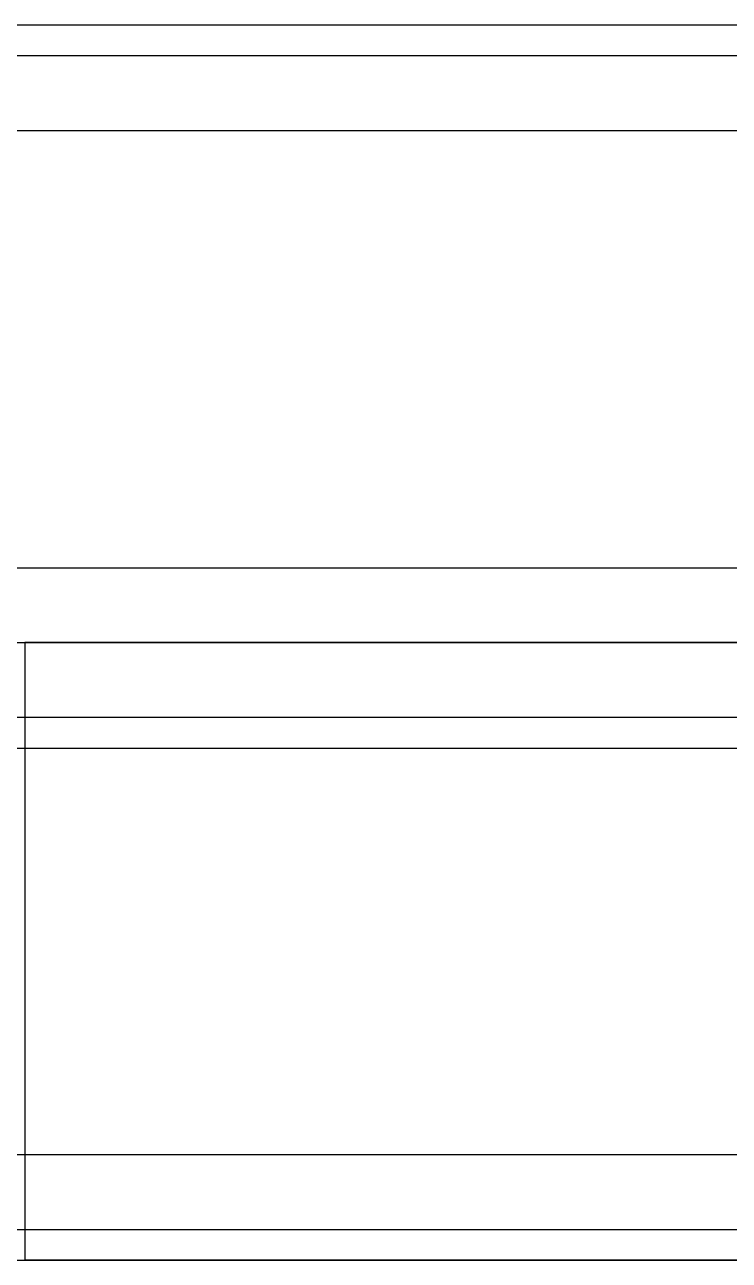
# Model space of a CAD drawing. Header units: millimetres. Extents: x -2000 to 0, y -2 to 2.
# Drawn here: x -577.65 to -574.941, y -2.375 to 2.375 of the extents above; entities that cross this region are included whole.
import ezdxf

# ---------------------------------------------------------------- set-up
doc = ezdxf.new("R2010")
doc.units = ezdxf.units.MM
doc.header["$MEASUREMENT"] = 0
doc.layers.add('2 Meter Open Rail', color=7, linetype='Continuous')

msp = doc.modelspace()

# ---------------------------------------------------------------- linework, layer by layer
at = {"layer": '2 Meter Open Rail', "lineweight": 30}
for p, q in [((-1000, 2.375, 69.9355), (0, 2.375, 69.9355)), ((-2000, 2.375, 20.122), (0, 2.375, 20.122)), ((-2000, 2.375, 19.9355), (0, 2.375, 19.9355)), ((-1000, 2.375, 70.122), (0, 2.375, 70.122)), ((-2000, 2.256, 20.4094), (0, 2.256, 20.4094)), ((-1000, 2.256, 70.4094), (0, 2.256, 70.4094)), ((-2000, 1.9686, 19.5291), (0, 1.9686, 19.5291)), ((-1000, 1.9686, 69.5291), (0, 1.9686, 69.5291)), ((-2000, 0.2874, 22.378), (0, 0.2874, 22.378)), ((-1000, 0.2874, 72.378), (0, 0.2874, 72.378)), ((-2000, 0, 19.5291), (0, 0, 19.5291)), ((-1000, 0, 69.5291), (0, 0, 69.5291)), ((-577.2544, 0, 64.4972), (-577.2892, 0, 64.4393)), ((-577.218, 0, 64.5544), (-577.2544, 0, 64.4972)), ((-577.1801, 0, 64.6108), (-577.218, 0, 64.5544)), ((-577.1407, 0, 64.6663), (-577.1801, 0, 64.6108)), ((-577.0997, 0, 64.721), (-577.1407, 0, 64.6663)), ((-577.0573, 0, 64.7746), (-577.0997, 0, 64.721)), ((-577.0135, 0, 64.8272), (-577.0573, 0, 64.7746)), ((-576.9683, 0, 64.8787), (-577.0135, 0, 64.8272)), ((-576.9217, 0, 64.929), (-576.9683, 0, 64.8787)), ((-576.8738, 0, 64.9781), (-576.9217, 0, 64.929)), ((-576.8247, 0, 65.026), (-576.8738, 0, 64.9781)), ((-576.7744, 0, 65.0726), (-576.8247, 0, 65.026)), ((-576.7229, 0, 65.1178), (-576.7744, 0, 65.0726)), ((-576.6703, 0, 65.1616), (-576.7229, 0, 65.1178)), ((-576.6167, 0, 65.204), (-576.6703, 0, 65.1616)), ((-576.562, 0, 65.245), (-576.6167, 0, 65.204)), ((-576.5065, 0, 65.2844), (-576.562, 0, 65.245)), ((-576.4501, 0, 65.3223), (-576.5065, 0, 65.2844)), ((-576.3929, 0, 65.3587), (-576.4501, 0, 65.3223)), ((-576.335, 0, 65.3935), (-576.3929, 0, 65.3587)), ((-576.2764, 0, 65.4267), (-576.335, 0, 65.3935)), ((-576.2171, 0, 65.4583), (-576.2764, 0, 65.4267)), ((-576.1574, 0, 65.4882), (-576.2171, 0, 65.4583)), ((-576.0971, 0, 65.5165), (-576.1574, 0, 65.4882)), ((-576.0365, 0, 65.5432), (-576.0971, 0, 65.5165)), ((-575.9755, 0, 65.5682), (-576.0365, 0, 65.5432)), ((-575.9142, 0, 65.5916), (-575.9755, 0, 65.5682)), ((-575.8526, 0, 65.6134), (-575.9142, 0, 65.5916)), ((-575.791, 0, 65.6335), (-575.8526, 0, 65.6134)), ((-575.7292, 0, 65.652), (-575.791, 0, 65.6335)), ((-575.6673, 0, 65.6689), (-575.7292, 0, 65.652)), ((-575.6055, 0, 65.6842), (-575.6673, 0, 65.6689)), ((-575.5438, 0, 65.6979), (-575.6055, 0, 65.6842)), ((-575.4822, 0, 65.7101), (-575.5438, 0, 65.6979)), ((-575.4208, 0, 65.7207), (-575.4822, 0, 65.7101)), ((-575.3596, 0, 65.7298), (-575.4208, 0, 65.7207)), ((-575.2987, 0, 65.7374), (-575.3596, 0, 65.7298)), ((-575.2381, 0, 65.7436), (-575.2987, 0, 65.7374)), ((-575.1779, 0, 65.7483), (-575.2381, 0, 65.7436)), ((-575.1181, 0, 65.7517), (-575.1779, 0, 65.7483)), ((-575.0588, 0, 65.7536), (-575.1181, 0, 65.7517)), ((-575, 0, 65.7543), (-575.0588, 0, 65.7536)), ((-574.9412, 0, 65.7536), (-575, 0, 65.7543)), ((-574.8819, 0, 65.7517), (-574.9412, 0, 65.7536)), ((-2000, 0, 0.4064), (0, 0, 0.4064)), ((-1000, 0, 50.4064), (0, 0, 50.4064)), ((-577.6493, 0, 13.1631), (-577.65, 0, 6.4043)), ((-577.65, 0, 6.4043), (-577.6493, 0, 6.3455)), ((-577.65, 0, 6.4043), (-577.65, -2.375, 6.4043)), ((-577.65, 0, 13.1043), (-577.65, -2.375, 13.1043)), ((-577.6493, 0, 63.1631), (-577.65, 0, 56.4043)), ((-577.65, 0, 56.4043), (-577.6493, 0, 56.3455)), ((-577.65, 0, 56.4043), (-577.65, -2.375, 56.4043)), ((-577.65, 0, 63.1043), (-577.65, -2.375, 63.1043)), ((-577.6474, 0, 13.2224), (-577.6493, 0, 13.1631)), ((-577.6493, 0, 6.3455), (-577.6474, 0, 6.2862)), ((-577.6474, 0, 63.2224), (-577.6493, 0, 63.1631)), ((-577.6493, 0, 56.3455), (-577.6474, 0, 56.2862)), ((-577.644, 0, 13.2822), (-577.6474, 0, 13.2224)), ((-577.6474, 0, 6.2862), (-577.644, 0, 6.2264)), ((-577.644, 0, 63.2822), (-577.6474, 0, 63.2224)), ((-577.6474, 0, 56.2862), (-577.644, 0, 56.2264)), ((-577.6393, 0, 13.3424), (-577.644, 0, 13.2822)), ((-577.644, 0, 6.2264), (-577.6393, 0, 6.1662)), ((-577.6393, 0, 63.3424), (-577.644, 0, 63.2822)), ((-577.644, 0, 56.2264), (-577.6393, 0, 56.1662)), ((-577.6331, 0, 13.403), (-577.6393, 0, 13.3424)), ((-577.6393, 0, 6.1662), (-577.6331, 0, 6.1056)), ((-577.6331, 0, 63.403), (-577.6393, 0, 63.3424)), ((-577.6393, 0, 56.1662), (-577.6331, 0, 56.1056)), ((-577.6255, 0, 13.4639), (-577.6331, 0, 13.403)), ((-577.6331, 0, 6.1056), (-577.6255, 0, 6.0447)), ((-577.6255, 0, 63.4639), (-577.6331, 0, 63.403)), ((-577.6331, 0, 56.1056), (-577.6255, 0, 56.0447)), ((-577.6164, 0, 13.5251), (-577.6255, 0, 13.4639)), ((-577.6255, 0, 6.0447), (-577.6164, 0, 5.9835)), ((-577.6164, 0, 63.5251), (-577.6255, 0, 63.4639)), ((-577.6255, 0, 56.0447), (-577.6164, 0, 55.9835)), ((-577.6058, 0, 13.5865), (-577.6164, 0, 13.5251)), ((-577.6164, 0, 5.9835), (-577.6058, 0, 5.9221)), ((-577.6058, 0, 63.5865), (-577.6164, 0, 63.5251)), ((-577.6164, 0, 55.9835), (-577.6058, 0, 55.9221)), ((-577.5936, 0, 13.6481), (-577.6058, 0, 13.5865)), ((-577.6058, 0, 5.9221), (-577.5936, 0, 5.8605)), ((-577.5936, 0, 63.6481), (-577.6058, 0, 63.5865)), ((-577.6058, 0, 55.9221), (-577.5936, 0, 55.8605)), ((-577.5799, 0, 13.7098), (-577.5936, 0, 13.6481)), ((-577.5936, 0, 5.8605), (-577.5799, 0, 5.7988)), ((-577.5799, 0, 63.7098), (-577.5936, 0, 63.6481)), ((-577.5936, 0, 55.8605), (-577.5799, 0, 55.7988)), ((-577.5646, 0, 13.7716), (-577.5799, 0, 13.7098)), ((-577.5799, 0, 5.7988), (-577.5646, 0, 5.737)), ((-577.5646, 0, 63.7716), (-577.5799, 0, 63.7098)), ((-577.5799, 0, 55.7988), (-577.5646, 0, 55.737)), ((-577.5477, 0, 13.8335), (-577.5646, 0, 13.7716)), ((-577.5646, 0, 5.737), (-577.5477, 0, 5.6751)), ((-577.5477, 0, 63.8335), (-577.5646, 0, 63.7716)), ((-577.5646, 0, 55.737), (-577.5477, 0, 55.6751)), ((-577.5292, 0, 13.8953), (-577.5477, 0, 13.8335)), ((-577.5477, 0, 5.6751), (-577.5292, 0, 5.6133)), ((-577.5292, 0, 63.8953), (-577.5477, 0, 63.8335)), ((-577.5477, 0, 55.6751), (-577.5292, 0, 55.6133)), ((-577.5091, 0, 13.9569), (-577.5292, 0, 13.8953)), ((-577.5292, 0, 5.6133), (-577.5091, 0, 5.5517)), ((-577.5091, 0, 63.9569), (-577.5292, 0, 63.8953)), ((-577.5292, 0, 55.6133), (-577.5091, 0, 55.5517)), ((-577.4873, 0, 14.0185), (-577.5091, 0, 13.9569)), ((-577.5091, 0, 5.5517), (-577.4873, 0, 5.4901)), ((-577.4873, 0, 64.0185), (-577.5091, 0, 63.9569)), ((-577.5091, 0, 55.5517), (-577.4873, 0, 55.4901)), ((-577.4639, 0, 14.0798), (-577.4873, 0, 14.0185)), ((-577.4873, 0, 5.4901), (-577.4639, 0, 5.4288)), ((-577.4639, 0, 64.0798), (-577.4873, 0, 64.0185)), ((-577.4873, 0, 55.4901), (-577.4639, 0, 55.4288)), ((-577.4389, 0, 14.1408), (-577.4639, 0, 14.0798)), ((-577.4639, 0, 5.4288), (-577.4389, 0, 5.3678)), ((-577.4389, 0, 64.1408), (-577.4639, 0, 64.0798)), ((-577.4639, 0, 55.4288), (-577.4389, 0, 55.3678)), ((-577.4122, 0, 14.2014), (-577.4389, 0, 14.1408)), ((-577.4389, 0, 5.3678), (-577.4122, 0, 5.3072)), ((-577.4122, 0, 64.2014), (-577.4389, 0, 64.1408)), ((-577.4389, 0, 55.3678), (-577.4122, 0, 55.3072)), ((-577.3839, 0, 14.2617), (-577.4122, 0, 14.2014)), ((-577.4122, 0, 5.3072), (-577.3839, 0, 5.2469)), ((-577.3839, 0, 64.2617), (-577.4122, 0, 64.2014)), ((-577.4122, 0, 55.3072), (-577.3839, 0, 55.2469)), ((-577.354, 0, 14.3214), (-577.3839, 0, 14.2617)), ((-577.3839, 0, 5.2469), (-577.354, 0, 5.1872)), ((-577.354, 0, 64.3214), (-577.3839, 0, 64.2617)), ((-577.3839, 0, 55.2469), (-577.354, 0, 55.1872)), ((-577.3224, 0, 14.3807), (-577.354, 0, 14.3214)), ((-577.354, 0, 5.1872), (-577.3224, 0, 5.1279)), ((-577.3224, 0, 64.3807), (-577.354, 0, 64.3214)), ((-577.354, 0, 55.1872), (-577.3224, 0, 55.1279)), ((-577.2892, 0, 14.4393), (-577.3224, 0, 14.3807)), ((-577.3224, 0, 5.1279), (-577.2892, 0, 5.0693)), ((-577.2892, 0, 64.4393), (-577.3224, 0, 64.3807)), ((-577.3224, 0, 55.1279), (-577.2892, 0, 55.0693)), ((-577.2544, 0, 14.4972), (-577.2892, 0, 14.4393)), ((-577.2892, 0, 5.0693), (-577.2544, 0, 5.0114)), ((-577.2892, 0, 55.0693), (-577.2544, 0, 55.0114)), ((-577.218, 0, 14.5544), (-577.2544, 0, 14.4972)), ((-577.2544, 0, 5.0114), (-577.218, 0, 4.9542)), ((-577.2544, 0, 55.0114), (-577.218, 0, 54.9542)), ((-577.1801, 0, 14.6108), (-577.218, 0, 14.5544)), ((-577.218, 0, 4.9542), (-577.1801, 0, 4.8978)), ((-577.218, 0, 54.9542), (-577.1801, 0, 54.8978)), ((-577.1407, 0, 14.6663), (-577.1801, 0, 14.6108)), ((-577.1801, 0, 4.8978), (-577.1407, 0, 4.8423)), ((-577.1801, 0, 54.8978), (-577.1407, 0, 54.8423)), ((-577.0997, 0, 14.721), (-577.1407, 0, 14.6663)), ((-577.1407, 0, 4.8423), (-577.0997, 0, 4.7876)), ((-577.1407, 0, 54.8423), (-577.0997, 0, 54.7876)), ((-577.0573, 0, 14.7746), (-577.0997, 0, 14.721)), ((-577.0997, 0, 4.7876), (-577.0573, 0, 4.734)), ((-577.0997, 0, 54.7876), (-577.0573, 0, 54.734)), ((-577.0135, 0, 14.8272), (-577.0573, 0, 14.7746)), ((-577.0573, 0, 4.734), (-577.0135, 0, 4.6814)), ((-577.0573, 0, 54.734), (-577.0135, 0, 54.6814)), ((-576.9683, 0, 14.8787), (-577.0135, 0, 14.8272)), ((-577.0135, 0, 4.6814), (-576.9683, 0, 4.6299)), ((-577.0135, 0, 54.6814), (-576.9683, 0, 54.6299)), ((-576.9217, 0, 14.929), (-576.9683, 0, 14.8787)), ((-576.9683, 0, 4.6299), (-576.9217, 0, 4.5796)), ((-576.9683, 0, 54.6299), (-576.9217, 0, 54.5796)), ((-576.8738, 0, 14.9781), (-576.9217, 0, 14.929)), ((-576.9217, 0, 4.5796), (-576.8738, 0, 4.5305)), ((-576.9217, 0, 54.5796), (-576.8738, 0, 54.5305)), ((-576.8247, 0, 15.026), (-576.8738, 0, 14.9781)), ((-576.8738, 0, 4.5305), (-576.8247, 0, 4.4826)), ((-576.8738, 0, 54.5305), (-576.8247, 0, 54.4826)), ((-576.7744, 0, 15.0726), (-576.8247, 0, 15.026)), ((-576.8247, 0, 4.4826), (-576.7744, 0, 4.436)), ((-576.8247, 0, 54.4826), (-576.7744, 0, 54.436)), ((-576.7229, 0, 15.1178), (-576.7744, 0, 15.0726)), ((-576.7744, 0, 4.436), (-576.7229, 0, 4.3908)), ((-576.7744, 0, 54.436), (-576.7229, 0, 54.3908)), ((-576.6703, 0, 15.1616), (-576.7229, 0, 15.1178)), ((-576.7229, 0, 4.3908), (-576.6703, 0, 4.347)), ((-576.7229, 0, 54.3908), (-576.6703, 0, 54.347)), ((-576.6167, 0, 15.204), (-576.6703, 0, 15.1616)), ((-576.6703, 0, 4.347), (-576.6167, 0, 4.3046)), ((-576.6703, 0, 54.347), (-576.6167, 0, 54.3046)), ((-576.562, 0, 15.245), (-576.6167, 0, 15.204)), ((-576.6167, 0, 4.3046), (-576.562, 0, 4.2636)), ((-576.6167, 0, 54.3046), (-576.562, 0, 54.2636)), ((-576.5065, 0, 15.2844), (-576.562, 0, 15.245)), ((-576.562, 0, 4.2636), (-576.5065, 0, 4.2242)), ((-576.562, 0, 54.2636), (-576.5065, 0, 54.2242)), ((-576.4501, 0, 15.3223), (-576.5065, 0, 15.2844)), ((-576.5065, 0, 4.2242), (-576.4501, 0, 4.1863)), ((-576.5065, 0, 54.2242), (-576.4501, 0, 54.1863)), ((-576.3929, 0, 15.3587), (-576.4501, 0, 15.3223)), ((-576.4501, 0, 4.1863), (-576.3929, 0, 4.1499)), ((-576.4501, 0, 54.1863), (-576.3929, 0, 54.1499)), ((-576.335, 0, 15.3935), (-576.3929, 0, 15.3587)), ((-576.3929, 0, 4.1499), (-576.335, 0, 4.1151)), ((-576.3929, 0, 54.1499), (-576.335, 0, 54.1151)), ((-576.2764, 0, 15.4267), (-576.335, 0, 15.3935)), ((-576.335, 0, 4.1151), (-576.2764, 0, 4.0819)), ((-576.335, 0, 54.1151), (-576.2764, 0, 54.0819)), ((-576.2171, 0, 15.4583), (-576.2764, 0, 15.4267)), ((-576.2764, 0, 4.0819), (-576.2171, 0, 4.0503)), ((-576.2764, 0, 54.0819), (-576.2171, 0, 54.0503)), ((-576.1574, 0, 15.4882), (-576.2171, 0, 15.4583)), ((-576.2171, 0, 4.0503), (-576.1574, 0, 4.0204)), ((-576.2171, 0, 54.0503), (-576.1574, 0, 54.0204)), ((-576.0971, 0, 15.5165), (-576.1574, 0, 15.4882)), ((-576.1574, 0, 4.0204), (-576.0971, 0, 3.9921)), ((-576.1574, 0, 54.0204), (-576.0971, 0, 53.9921)), ((-576.0365, 0, 15.5432), (-576.0971, 0, 15.5165)), ((-576.0971, 0, 3.9921), (-576.0365, 0, 3.9654)), ((-576.0971, 0, 53.9921), (-576.0365, 0, 53.9654)), ((-575.9755, 0, 15.5682), (-576.0365, 0, 15.5432)), ((-576.0365, 0, 3.9654), (-575.9755, 0, 3.9404)), ((-576.0365, 0, 53.9654), (-575.9755, 0, 53.9404)), ((-575.9142, 0, 15.5916), (-575.9755, 0, 15.5682)), ((-575.9755, 0, 3.9404), (-575.9142, 0, 3.917)), ((-575.9755, 0, 53.9404), (-575.9142, 0, 53.917)), ((-575.8526, 0, 15.6134), (-575.9142, 0, 15.5916)), ((-575.9142, 0, 3.917), (-575.8526, 0, 3.8952)), ((-575.9142, 0, 53.917), (-575.8526, 0, 53.8952)), ((-575.791, 0, 15.6335), (-575.8526, 0, 15.6134)), ((-575.8526, 0, 3.8952), (-575.791, 0, 3.8751)), ((-575.8526, 0, 53.8952), (-575.791, 0, 53.8751)), ((-575.7292, 0, 15.652), (-575.791, 0, 15.6335)), ((-575.791, 0, 3.8751), (-575.7292, 0, 3.8566)), ((-575.791, 0, 53.8751), (-575.7292, 0, 53.8566)), ((-575.6673, 0, 15.6689), (-575.7292, 0, 15.652)), ((-575.7292, 0, 3.8566), (-575.6673, 0, 3.8397)), ((-575.7292, 0, 53.8566), (-575.6673, 0, 53.8397)), ((-575.6055, 0, 15.6842), (-575.6673, 0, 15.6689)), ((-575.6673, 0, 3.8397), (-575.6055, 0, 3.8244)), ((-575.6673, 0, 53.8397), (-575.6055, 0, 53.8244)), ((-575.5438, 0, 15.6979), (-575.6055, 0, 15.6842)), ((-575.6055, 0, 3.8244), (-575.5438, 0, 3.8107)), ((-575.6055, 0, 53.8244), (-575.5438, 0, 53.8107)), ((-575.4822, 0, 15.7101), (-575.5438, 0, 15.6979)), ((-575.5438, 0, 3.8107), (-575.4822, 0, 3.7985)), ((-575.5438, 0, 53.8107), (-575.4822, 0, 53.7985)), ((-575.4208, 0, 15.7207), (-575.4822, 0, 15.7101)), ((-575.4822, 0, 3.7985), (-575.4208, 0, 3.7879)), ((-575.4822, 0, 53.7985), (-575.4208, 0, 53.7879)), ((-575.3596, 0, 15.7298), (-575.4208, 0, 15.7207)), ((-575.4208, 0, 3.7879), (-575.3596, 0, 3.7788)), ((-575.4208, 0, 53.7879), (-575.3596, 0, 53.7788)), ((-575.2987, 0, 15.7374), (-575.3596, 0, 15.7298)), ((-575.3596, 0, 3.7788), (-575.2987, 0, 3.7712)), ((-575.3596, 0, 53.7788), (-575.2987, 0, 53.7712)), ((-575.2381, 0, 15.7436), (-575.2987, 0, 15.7374)), ((-575.2987, 0, 3.7712), (-575.2381, 0, 3.765)), ((-575.2987, 0, 53.7712), (-575.2381, 0, 53.765)), ((-575.1779, 0, 15.7483), (-575.2381, 0, 15.7436)), ((-575.2381, 0, 3.765), (-575.1779, 0, 3.7603)), ((-575.2381, 0, 53.765), (-575.1779, 0, 53.7603)), ((-575.1181, 0, 15.7517), (-575.1779, 0, 15.7483)), ((-575.1779, 0, 3.7603), (-575.1181, 0, 3.7569)), ((-575.1779, 0, 53.7603), (-575.1181, 0, 53.7569)), ((-575.0588, 0, 15.7536), (-575.1181, 0, 15.7517)), ((-575.1181, 0, 3.7569), (-575.0588, 0, 3.755)), ((-575.1181, 0, 53.7569), (-575.0588, 0, 53.755)), ((-575, 0, 15.7543), (-575.0588, 0, 15.7536)), ((-575.0588, 0, 3.755), (-575, 0, 3.7543)), ((-575.0588, 0, 53.755), (-575, 0, 53.7543)), ((-574.9412, 0, 15.7536), (-575, 0, 15.7543)), ((-575, 0, 3.7543), (-574.9412, 0, 3.755)), ((-575, 0, 53.7543), (-574.9412, 0, 53.755)), ((-574.9412, 0, 53.755), (-574.8819, 0, 53.7569)), ((-2000, -0.2874, 22.378), (0, -0.2874, 22.378)), ((-1000, -0.2874, 72.378), (0, -0.2874, 72.378)), ((-2000, -0.4064), (0, -0.4064)), ((-1000, -0.4064, 50), (0, -0.4064, 50)), ((-2000, -1.9686), (0, -1.9686)), ((-1000, -1.9686, 50), (0, -1.9686, 50)), ((-2000, -2.256, 20.4094), (0, -2.256, 20.4094)), ((-1000, -2.256, 70.4094), (0, -2.256, 70.4094)), ((-2000, -2.375, 0.4064), (0, -2.375, 0.4064)), ((-2000, -2.375, 20.122), (0, -2.375, 20.122)), ((-1000, -2.375, 50.4064), (0, -2.375, 50.4064)), ((-1000, -2.375, 70.122), (0, -2.375, 70.122)), ((-577.6493, -2.375, 6.3455), (-577.65, -2.375, 13.1043)), ((-577.65, -2.375, 13.1043), (-577.6493, -2.375, 13.1631)), ((-577.6493, -2.375, 56.3455), (-577.65, -2.375, 63.1043)), ((-577.65, -2.375, 63.1043), (-577.6493, -2.375, 63.1631)), ((-577.6474, -2.375, 6.2862), (-577.6493, -2.375, 6.3455)), ((-577.6493, -2.375, 13.1631), (-577.6474, -2.375, 13.2224)), ((-577.6474, -2.375, 56.2862), (-577.6493, -2.375, 56.3455)), ((-577.6493, -2.375, 63.1631), (-577.6474, -2.375, 63.2224)), ((-577.644, -2.375, 6.2264), (-577.6474, -2.375, 6.2862)), ((-577.6474, -2.375, 13.2224), (-577.644, -2.375, 13.2822)), ((-577.644, -2.375, 56.2264), (-577.6474, -2.375, 56.2862)), ((-577.6474, -2.375, 63.2224), (-577.644, -2.375, 63.2822)), ((-577.6393, -2.375, 6.1662), (-577.644, -2.375, 6.2264)), ((-577.644, -2.375, 13.2822), (-577.6393, -2.375, 13.3424)), ((-577.6393, -2.375, 56.1662), (-577.644, -2.375, 56.2264)), ((-577.644, -2.375, 63.2822), (-577.6393, -2.375, 63.3424)), ((-577.6331, -2.375, 6.1056), (-577.6393, -2.375, 6.1662)), ((-577.6393, -2.375, 13.3424), (-577.6331, -2.375, 13.403)), ((-577.6331, -2.375, 56.1056), (-577.6393, -2.375, 56.1662)), ((-577.6393, -2.375, 63.3424), (-577.6331, -2.375, 63.403)), ((-577.6255, -2.375, 6.0447), (-577.6331, -2.375, 6.1056)), ((-577.6331, -2.375, 13.403), (-577.6255, -2.375, 13.4639)), ((-577.6255, -2.375, 56.0447), (-577.6331, -2.375, 56.1056)), ((-577.6331, -2.375, 63.403), (-577.6255, -2.375, 63.4639)), ((-577.6164, -2.375, 5.9835), (-577.6255, -2.375, 6.0447)), ((-577.6255, -2.375, 13.4639), (-577.6164, -2.375, 13.5251)), ((-577.6164, -2.375, 55.9835), (-577.6255, -2.375, 56.0447)), ((-577.6255, -2.375, 63.4639), (-577.6164, -2.375, 63.5251)), ((-577.6058, -2.375, 5.9221), (-577.6164, -2.375, 5.9835)), ((-577.6164, -2.375, 13.5251), (-577.6058, -2.375, 13.5865)), ((-577.6058, -2.375, 55.9221), (-577.6164, -2.375, 55.9835)), ((-577.6164, -2.375, 63.5251), (-577.6058, -2.375, 63.5865)), ((-577.5936, -2.375, 5.8605), (-577.6058, -2.375, 5.9221)), ((-577.6058, -2.375, 13.5865), (-577.5936, -2.375, 13.6481)), ((-577.5936, -2.375, 55.8605), (-577.6058, -2.375, 55.9221)), ((-577.6058, -2.375, 63.5865), (-577.5936, -2.375, 63.6481)), ((-577.5799, -2.375, 5.7988), (-577.5936, -2.375, 5.8605)), ((-577.5936, -2.375, 13.6481), (-577.5799, -2.375, 13.7098)), ((-577.5799, -2.375, 55.7988), (-577.5936, -2.375, 55.8605)), ((-577.5936, -2.375, 63.6481), (-577.5799, -2.375, 63.7098)), ((-577.5646, -2.375, 5.737), (-577.5799, -2.375, 5.7988)), ((-577.5799, -2.375, 13.7098), (-577.5646, -2.375, 13.7716)), ((-577.5646, -2.375, 55.737), (-577.5799, -2.375, 55.7988)), ((-577.5799, -2.375, 63.7098), (-577.5646, -2.375, 63.7716)), ((-577.5477, -2.375, 5.6751), (-577.5646, -2.375, 5.737)), ((-577.5646, -2.375, 13.7716), (-577.5477, -2.375, 13.8335)), ((-577.5477, -2.375, 55.6751), (-577.5646, -2.375, 55.737)), ((-577.5646, -2.375, 63.7716), (-577.5477, -2.375, 63.8335)), ((-577.5292, -2.375, 5.6133), (-577.5477, -2.375, 5.6751)), ((-577.5477, -2.375, 13.8335), (-577.5292, -2.375, 13.8953)), ((-577.5292, -2.375, 55.6133), (-577.5477, -2.375, 55.6751)), ((-577.5477, -2.375, 63.8335), (-577.5292, -2.375, 63.8953)), ((-577.5091, -2.375, 5.5517), (-577.5292, -2.375, 5.6133)), ((-577.5292, -2.375, 13.8953), (-577.5091, -2.375, 13.9569)), ((-577.5091, -2.375, 55.5517), (-577.5292, -2.375, 55.6133)), ((-577.5292, -2.375, 63.8953), (-577.5091, -2.375, 63.9569)), ((-577.4873, -2.375, 5.4901), (-577.5091, -2.375, 5.5517)), ((-577.5091, -2.375, 13.9569), (-577.4873, -2.375, 14.0185)), ((-577.4873, -2.375, 55.4901), (-577.5091, -2.375, 55.5517)), ((-577.5091, -2.375, 63.9569), (-577.4873, -2.375, 64.0185)), ((-577.4639, -2.375, 5.4288), (-577.4873, -2.375, 5.4901)), ((-577.4873, -2.375, 14.0185), (-577.4639, -2.375, 14.0798)), ((-577.4639, -2.375, 55.4288), (-577.4873, -2.375, 55.4901)), ((-577.4873, -2.375, 64.0185), (-577.4639, -2.375, 64.0798)), ((-577.4389, -2.375, 5.3678), (-577.4639, -2.375, 5.4288)), ((-577.4639, -2.375, 14.0798), (-577.4389, -2.375, 14.1408)), ((-577.4389, -2.375, 55.3678), (-577.4639, -2.375, 55.4288)), ((-577.4639, -2.375, 64.0798), (-577.4389, -2.375, 64.1408)), ((-577.4122, -2.375, 5.3072), (-577.4389, -2.375, 5.3678)), ((-577.4389, -2.375, 14.1408), (-577.4122, -2.375, 14.2014)), ((-577.4122, -2.375, 55.3072), (-577.4389, -2.375, 55.3678)), ((-577.4389, -2.375, 64.1408), (-577.4122, -2.375, 64.2014)), ((-577.3839, -2.375, 5.2469), (-577.4122, -2.375, 5.3072)), ((-577.4122, -2.375, 14.2014), (-577.3839, -2.375, 14.2617)), ((-577.3839, -2.375, 55.2469), (-577.4122, -2.375, 55.3072)), ((-577.4122, -2.375, 64.2014), (-577.3839, -2.375, 64.2617)), ((-577.354, -2.375, 5.1872), (-577.3839, -2.375, 5.2469)), ((-577.3839, -2.375, 14.2617), (-577.354, -2.375, 14.3214)), ((-577.354, -2.375, 55.1872), (-577.3839, -2.375, 55.2469)), ((-577.3839, -2.375, 64.2617), (-577.354, -2.375, 64.3214)), ((-577.3224, -2.375, 5.1279), (-577.354, -2.375, 5.1872)), ((-577.354, -2.375, 14.3214), (-577.3224, -2.375, 14.3807)), ((-577.3224, -2.375, 55.1279), (-577.354, -2.375, 55.1872)), ((-577.354, -2.375, 64.3214), (-577.3224, -2.375, 64.3807)), ((-577.2892, -2.375, 5.0693), (-577.3224, -2.375, 5.1279)), ((-577.3224, -2.375, 14.3807), (-577.2892, -2.375, 14.4393)), ((-577.2892, -2.375, 55.0693), (-577.3224, -2.375, 55.1279)), ((-577.3224, -2.375, 64.3807), (-577.2892, -2.375, 64.4393)), ((-577.2544, -2.375, 5.0114), (-577.2892, -2.375, 5.0693)), ((-577.2892, -2.375, 14.4393), (-577.2544, -2.375, 14.4972)), ((-577.2544, -2.375, 55.0114), (-577.2892, -2.375, 55.0693)), ((-577.2892, -2.375, 64.4393), (-577.2544, -2.375, 64.4972)), ((-577.218, -2.375, 4.9542), (-577.2544, -2.375, 5.0114)), ((-577.2544, -2.375, 14.4972), (-577.218, -2.375, 14.5544)), ((-577.218, -2.375, 54.9542), (-577.2544, -2.375, 55.0114)), ((-577.2544, -2.375, 64.4972), (-577.218, -2.375, 64.5544)), ((-577.1801, -2.375, 4.8978), (-577.218, -2.375, 4.9542)), ((-577.218, -2.375, 14.5544), (-577.1801, -2.375, 14.6108)), ((-577.1801, -2.375, 54.8978), (-577.218, -2.375, 54.9542)), ((-577.218, -2.375, 64.5544), (-577.1801, -2.375, 64.6108)), ((-577.1407, -2.375, 4.8423), (-577.1801, -2.375, 4.8978)), ((-577.1801, -2.375, 14.6108), (-577.1407, -2.375, 14.6663)), ((-577.1407, -2.375, 54.8423), (-577.1801, -2.375, 54.8978)), ((-577.1801, -2.375, 64.6108), (-577.1407, -2.375, 64.6663)), ((-577.0997, -2.375, 4.7876), (-577.1407, -2.375, 4.8423)), ((-577.1407, -2.375, 14.6663), (-577.0997, -2.375, 14.721)), ((-577.0997, -2.375, 54.7876), (-577.1407, -2.375, 54.8423)), ((-577.1407, -2.375, 64.6663), (-577.0997, -2.375, 64.721)), ((-577.0573, -2.375, 4.734), (-577.0997, -2.375, 4.7876)), ((-577.0997, -2.375, 14.721), (-577.0573, -2.375, 14.7746)), ((-577.0573, -2.375, 54.734), (-577.0997, -2.375, 54.7876)), ((-577.0997, -2.375, 64.721), (-577.0573, -2.375, 64.7746)), ((-577.0135, -2.375, 4.6814), (-577.0573, -2.375, 4.734)), ((-577.0573, -2.375, 14.7746), (-577.0135, -2.375, 14.8272)), ((-577.0135, -2.375, 54.6814), (-577.0573, -2.375, 54.734)), ((-577.0573, -2.375, 64.7746), (-577.0135, -2.375, 64.8272)), ((-576.9683, -2.375, 4.6299), (-577.0135, -2.375, 4.6814)), ((-577.0135, -2.375, 14.8272), (-576.9683, -2.375, 14.8787)), ((-576.9683, -2.375, 54.6299), (-577.0135, -2.375, 54.6814)), ((-577.0135, -2.375, 64.8272), (-576.9683, -2.375, 64.8787)), ((-576.9217, -2.375, 4.5796), (-576.9683, -2.375, 4.6299)), ((-576.9683, -2.375, 14.8787), (-576.9217, -2.375, 14.929)), ((-576.9217, -2.375, 54.5796), (-576.9683, -2.375, 54.6299)), ((-576.9683, -2.375, 64.8787), (-576.9217, -2.375, 64.929)), ((-576.8738, -2.375, 4.5305), (-576.9217, -2.375, 4.5796)), ((-576.9217, -2.375, 14.929), (-576.8738, -2.375, 14.9781)), ((-576.8738, -2.375, 54.5305), (-576.9217, -2.375, 54.5796)), ((-576.9217, -2.375, 64.929), (-576.8738, -2.375, 64.9781)), ((-576.8247, -2.375, 4.4826), (-576.8738, -2.375, 4.5305)), ((-576.8738, -2.375, 14.9781), (-576.8247, -2.375, 15.026)), ((-576.8247, -2.375, 54.4826), (-576.8738, -2.375, 54.5305)), ((-576.8738, -2.375, 64.9781), (-576.8247, -2.375, 65.026)), ((-576.7744, -2.375, 4.436), (-576.8247, -2.375, 4.4826)), ((-576.8247, -2.375, 15.026), (-576.7744, -2.375, 15.0726)), ((-576.7744, -2.375, 54.436), (-576.8247, -2.375, 54.4826)), ((-576.8247, -2.375, 65.026), (-576.7744, -2.375, 65.0726)), ((-576.7229, -2.375, 4.3908), (-576.7744, -2.375, 4.436)), ((-576.7744, -2.375, 15.0726), (-576.7229, -2.375, 15.1178)), ((-576.7229, -2.375, 54.3908), (-576.7744, -2.375, 54.436)), ((-576.7744, -2.375, 65.0726), (-576.7229, -2.375, 65.1178)), ((-576.6703, -2.375, 4.347), (-576.7229, -2.375, 4.3908)), ((-576.7229, -2.375, 15.1178), (-576.6703, -2.375, 15.1616)), ((-576.6703, -2.375, 54.347), (-576.7229, -2.375, 54.3908)), ((-576.7229, -2.375, 65.1178), (-576.6703, -2.375, 65.1616)), ((-576.6167, -2.375, 4.3046), (-576.6703, -2.375, 4.347)), ((-576.6703, -2.375, 15.1616), (-576.6167, -2.375, 15.204)), ((-576.6167, -2.375, 54.3046), (-576.6703, -2.375, 54.347)), ((-576.6703, -2.375, 65.1616), (-576.6167, -2.375, 65.204)), ((-576.562, -2.375, 4.2636), (-576.6167, -2.375, 4.3046)), ((-576.6167, -2.375, 15.204), (-576.562, -2.375, 15.245)), ((-576.562, -2.375, 54.2636), (-576.6167, -2.375, 54.3046)), ((-576.6167, -2.375, 65.204), (-576.562, -2.375, 65.245)), ((-576.5065, -2.375, 4.2242), (-576.562, -2.375, 4.2636)), ((-576.562, -2.375, 15.245), (-576.5065, -2.375, 15.2844)), ((-576.5065, -2.375, 54.2242), (-576.562, -2.375, 54.2636)), ((-576.562, -2.375, 65.245), (-576.5065, -2.375, 65.2844)), ((-576.4501, -2.375, 4.1863), (-576.5065, -2.375, 4.2242)), ((-576.5065, -2.375, 15.2844), (-576.4501, -2.375, 15.3223)), ((-576.4501, -2.375, 54.1863), (-576.5065, -2.375, 54.2242)), ((-576.5065, -2.375, 65.2844), (-576.4501, -2.375, 65.3223)), ((-576.3929, -2.375, 4.1499), (-576.4501, -2.375, 4.1863)), ((-576.4501, -2.375, 15.3223), (-576.3929, -2.375, 15.3587)), ((-576.3929, -2.375, 54.1499), (-576.4501, -2.375, 54.1863)), ((-576.4501, -2.375, 65.3223), (-576.3929, -2.375, 65.3587)), ((-576.335, -2.375, 4.1151), (-576.3929, -2.375, 4.1499)), ((-576.3929, -2.375, 15.3587), (-576.335, -2.375, 15.3935)), ((-576.335, -2.375, 54.1151), (-576.3929, -2.375, 54.1499)), ((-576.3929, -2.375, 65.3587), (-576.335, -2.375, 65.3935)), ((-576.2764, -2.375, 4.0819), (-576.335, -2.375, 4.1151)), ((-576.335, -2.375, 15.3935), (-576.2764, -2.375, 15.4267)), ((-576.2764, -2.375, 54.0819), (-576.335, -2.375, 54.1151)), ((-576.335, -2.375, 65.3935), (-576.2764, -2.375, 65.4267)), ((-576.2171, -2.375, 4.0503), (-576.2764, -2.375, 4.0819)), ((-576.2764, -2.375, 15.4267), (-576.2171, -2.375, 15.4583)), ((-576.2171, -2.375, 54.0503), (-576.2764, -2.375, 54.0819)), ((-576.2764, -2.375, 65.4267), (-576.2171, -2.375, 65.4583)), ((-576.1574, -2.375, 4.0204), (-576.2171, -2.375, 4.0503)), ((-576.2171, -2.375, 15.4583), (-576.1574, -2.375, 15.4882)), ((-576.1574, -2.375, 54.0204), (-576.2171, -2.375, 54.0503)), ((-576.2171, -2.375, 65.4583), (-576.1574, -2.375, 65.4882)), ((-576.0971, -2.375, 3.9921), (-576.1574, -2.375, 4.0204)), ((-576.1574, -2.375, 15.4882), (-576.0971, -2.375, 15.5165)), ((-576.0971, -2.375, 53.9921), (-576.1574, -2.375, 54.0204)), ((-576.1574, -2.375, 65.4882), (-576.0971, -2.375, 65.5165)), ((-576.0365, -2.375, 3.9654), (-576.0971, -2.375, 3.9921)), ((-576.0971, -2.375, 15.5165), (-576.0365, -2.375, 15.5432)), ((-576.0365, -2.375, 53.9654), (-576.0971, -2.375, 53.9921)), ((-576.0971, -2.375, 65.5165), (-576.0365, -2.375, 65.5432)), ((-575.9755, -2.375, 3.9404), (-576.0365, -2.375, 3.9654)), ((-576.0365, -2.375, 15.5432), (-575.9755, -2.375, 15.5682)), ((-575.9755, -2.375, 53.9404), (-576.0365, -2.375, 53.9654)), ((-576.0365, -2.375, 65.5432), (-575.9755, -2.375, 65.5682)), ((-575.9142, -2.375, 3.917), (-575.9755, -2.375, 3.9404)), ((-575.9755, -2.375, 15.5682), (-575.9142, -2.375, 15.5916)), ((-575.9142, -2.375, 53.917), (-575.9755, -2.375, 53.9404)), ((-575.9755, -2.375, 65.5682), (-575.9142, -2.375, 65.5916)), ((-575.8526, -2.375, 3.8952), (-575.9142, -2.375, 3.917)), ((-575.9142, -2.375, 15.5916), (-575.8526, -2.375, 15.6134)), ((-575.8526, -2.375, 53.8952), (-575.9142, -2.375, 53.917)), ((-575.9142, -2.375, 65.5916), (-575.8526, -2.375, 65.6134)), ((-575.791, -2.375, 3.8751), (-575.8526, -2.375, 3.8952)), ((-575.8526, -2.375, 15.6134), (-575.791, -2.375, 15.6335)), ((-575.791, -2.375, 53.8751), (-575.8526, -2.375, 53.8952)), ((-575.8526, -2.375, 65.6134), (-575.791, -2.375, 65.6335)), ((-575.7292, -2.375, 3.8566), (-575.791, -2.375, 3.8751)), ((-575.791, -2.375, 15.6335), (-575.7292, -2.375, 15.652)), ((-575.7292, -2.375, 53.8566), (-575.791, -2.375, 53.8751)), ((-575.791, -2.375, 65.6335), (-575.7292, -2.375, 65.652)), ((-575.6673, -2.375, 3.8397), (-575.7292, -2.375, 3.8566)), ((-575.7292, -2.375, 15.652), (-575.6673, -2.375, 15.6689)), ((-575.6673, -2.375, 53.8397), (-575.7292, -2.375, 53.8566)), ((-575.7292, -2.375, 65.652), (-575.6673, -2.375, 65.6689)), ((-575.6055, -2.375, 3.8244), (-575.6673, -2.375, 3.8397)), ((-575.6673, -2.375, 15.6689), (-575.6055, -2.375, 15.6842)), ((-575.6055, -2.375, 53.8244), (-575.6673, -2.375, 53.8397)), ((-575.6673, -2.375, 65.6689), (-575.6055, -2.375, 65.6842)), ((-575.5438, -2.375, 3.8107), (-575.6055, -2.375, 3.8244)), ((-575.6055, -2.375, 15.6842), (-575.5438, -2.375, 15.6979)), ((-575.5438, -2.375, 53.8107), (-575.6055, -2.375, 53.8244)), ((-575.6055, -2.375, 65.6842), (-575.5438, -2.375, 65.6979)), ((-575.4822, -2.375, 3.7985), (-575.5438, -2.375, 3.8107)), ((-575.5438, -2.375, 15.6979), (-575.4822, -2.375, 15.7101)), ((-575.4822, -2.375, 53.7985), (-575.5438, -2.375, 53.8107)), ((-575.5438, -2.375, 65.6979), (-575.4822, -2.375, 65.7101)), ((-575.4208, -2.375, 3.7879), (-575.4822, -2.375, 3.7985)), ((-575.4822, -2.375, 15.7101), (-575.4208, -2.375, 15.7207)), ((-575.4208, -2.375, 53.7879), (-575.4822, -2.375, 53.7985)), ((-575.4822, -2.375, 65.7101), (-575.4208, -2.375, 65.7207)), ((-575.3596, -2.375, 3.7788), (-575.4208, -2.375, 3.7879)), ((-575.4208, -2.375, 15.7207), (-575.3596, -2.375, 15.7298)), ((-575.3596, -2.375, 53.7788), (-575.4208, -2.375, 53.7879)), ((-575.4208, -2.375, 65.7207), (-575.3596, -2.375, 65.7298)), ((-575.2987, -2.375, 3.7712), (-575.3596, -2.375, 3.7788)), ((-575.3596, -2.375, 15.7298), (-575.2987, -2.375, 15.7374)), ((-575.2987, -2.375, 53.7712), (-575.3596, -2.375, 53.7788)), ((-575.3596, -2.375, 65.7298), (-575.2987, -2.375, 65.7374)), ((-575.2381, -2.375, 3.765), (-575.2987, -2.375, 3.7712)), ((-575.2987, -2.375, 15.7374), (-575.2381, -2.375, 15.7436)), ((-575.2381, -2.375, 53.765), (-575.2987, -2.375, 53.7712)), ((-575.2987, -2.375, 65.7374), (-575.2381, -2.375, 65.7436)), ((-575.1779, -2.375, 3.7603), (-575.2381, -2.375, 3.765)), ((-575.2381, -2.375, 15.7436), (-575.1779, -2.375, 15.7483)), ((-575.1779, -2.375, 53.7603), (-575.2381, -2.375, 53.765)), ((-575.2381, -2.375, 65.7436), (-575.1779, -2.375, 65.7483)), ((-575.1181, -2.375, 3.7569), (-575.1779, -2.375, 3.7603)), ((-575.1779, -2.375, 15.7483), (-575.1181, -2.375, 15.7517)), ((-575.1181, -2.375, 53.7569), (-575.1779, -2.375, 53.7603)), ((-575.1779, -2.375, 65.7483), (-575.1181, -2.375, 65.7517)), ((-575.0588, -2.375, 3.755), (-575.1181, -2.375, 3.7569)), ((-575.1181, -2.375, 15.7517), (-575.0588, -2.375, 15.7536)), ((-575.0588, -2.375, 53.755), (-575.1181, -2.375, 53.7569)), ((-575.1181, -2.375, 65.7517), (-575.0588, -2.375, 65.7536)), ((-575, -2.375, 3.7543), (-575.0588, -2.375, 3.755)), ((-575.0588, -2.375, 15.7536), (-575, -2.375, 15.7543)), ((-575, -2.375, 53.7543), (-575.0588, -2.375, 53.755)), ((-575.0588, -2.375, 65.7536), (-575, -2.375, 65.7543)), ((-574.9412, -2.375, 3.755), (-575, -2.375, 3.7543)), ((-575, -2.375, 15.7543), (-574.9412, -2.375, 15.7536)), ((-574.9412, -2.375, 53.755), (-575, -2.375, 53.7543)), ((-575, -2.375, 65.7543), (-574.9412, -2.375, 65.7536)), ((-574.8819, -2.375, 53.7569), (-574.9412, -2.375, 53.755)), ((-574.9412, -2.375, 65.7536), (-574.8819, -2.375, 65.7517))]:
    msp.add_line(p, q, dxfattribs=at)

doc.saveas('drawing.dxf')
